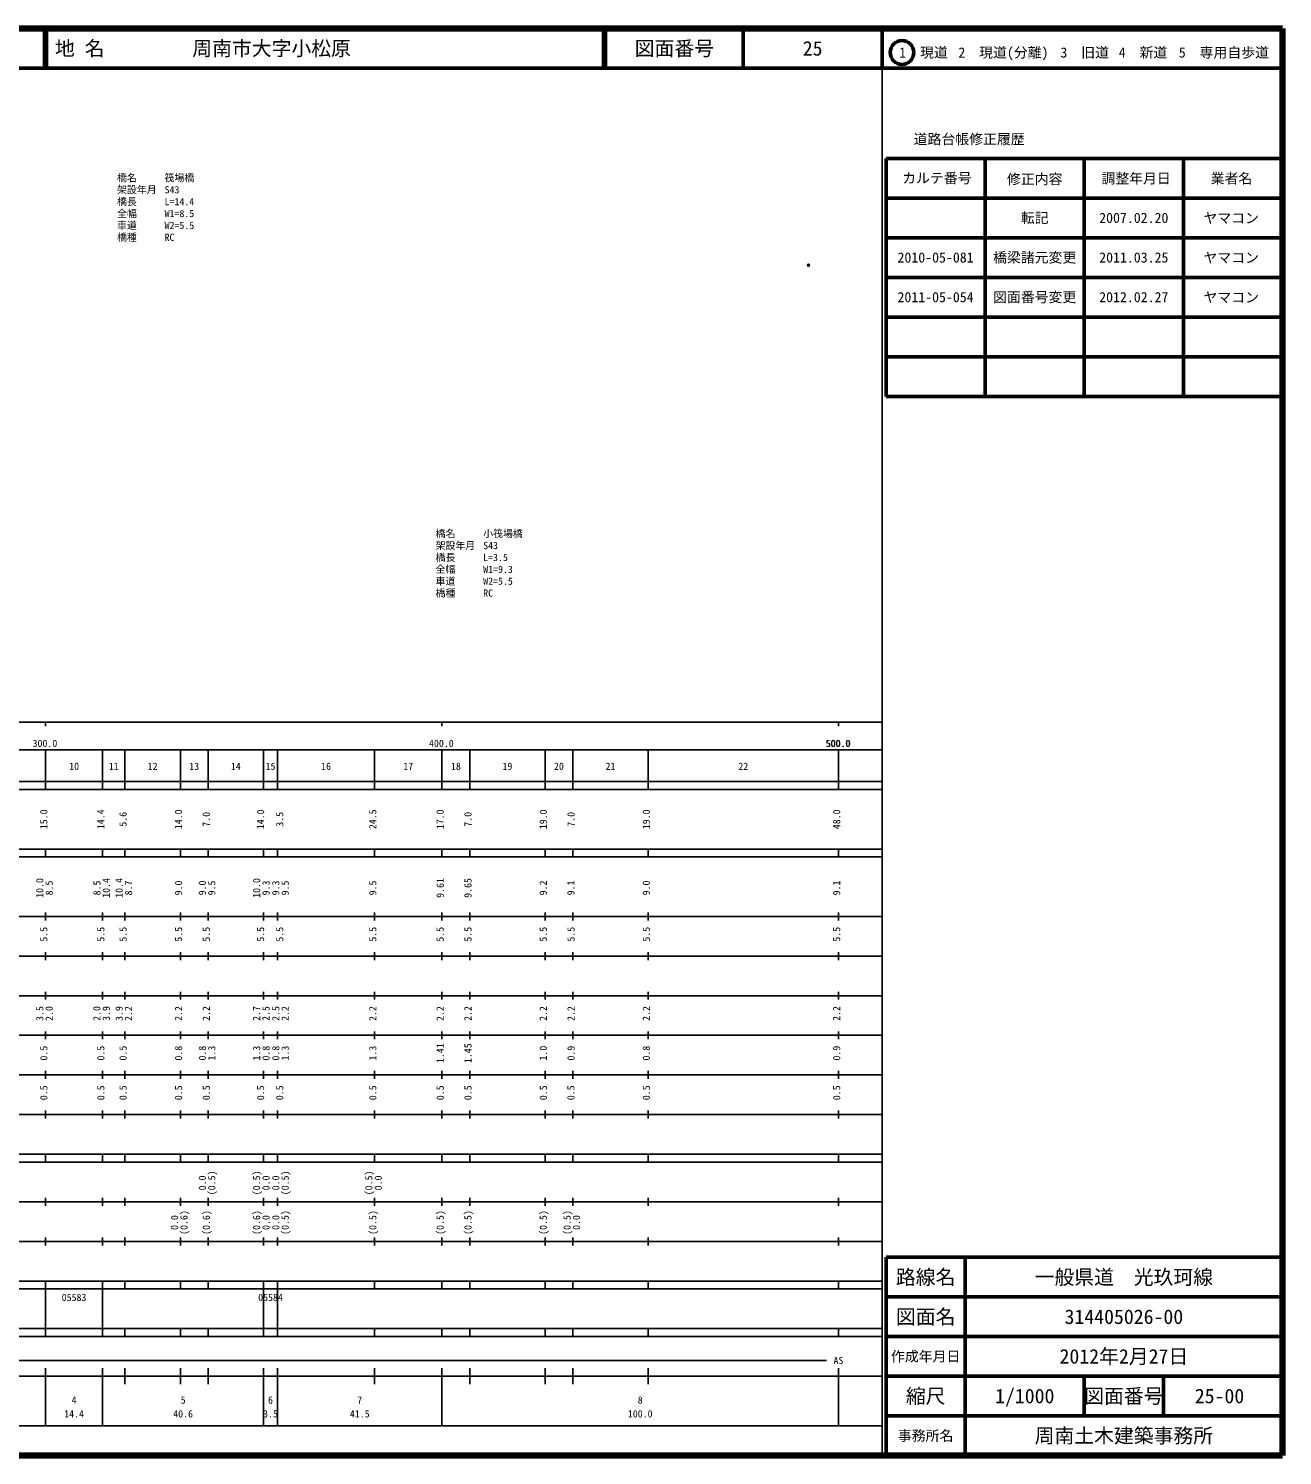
# Model space of a CAD drawing. Units: millimetres on the paper, with parts at other scales. Extents: x 40 to 680, y 20 to 380.
# Drawn here: x 363.7 to 680, y 20 to 380 of the extents above; entities that cross this region are included whole.
import ezdxf
from ezdxf.enums import TextEntityAlignment as Align

# ---------------------------------------------------------------- set-up
doc = ezdxf.new("R2010")
doc.units = ezdxf.units.MM
doc.header["$PDMODE"] = 32
doc.header["$PDSIZE"] = 0.5
for name, color, linetype in [('M-OTRS', 6, 'Continuous'), ('M-STR-HTXT', 7, 'Continuous'), ('M-TTL-TXT', 7, 'Continuous')]:
    doc.layers.add(name, color=color, linetype=linetype)
for name, color, linetype, lineweight in [('M-TTL', 2, 'Continuous', 140), ('M-TTL-BAND', 7, 'Continuous', 25), ('M-TTL-FRAM', 2, 'Continuous', 50), ('M-TTL-LINE', 7, 'Continuous', 50)]:
    doc.layers.add(name, color=color, linetype=linetype, lineweight=lineweight)
doc.styles.add('ＭＳ ゴシック', font='')
doc.styles.get('ＭＳ ゴシック').set_extended_font_data('MS Gothic')

msp = doc.modelspace()

# ---------------------------------------------------------------- linework, layer by layer
at = {"layer": 'M-OTRS'}
msp.add_point((560.451, 320.274), dxfattribs=at)
at = {"layer": 'M-TTL'}
for p, q in [((680, 380), (40, 380)), ((680, 20), (680, 380)), ((40, 20), (680, 20))]:
    msp.add_line(p, q, dxfattribs=at)
at = {"layer": 'M-TTL-BAND'}
for p, q in [((579, 20), (579, 370)), ((40, 205), (579, 205)), ((368, 205), (368, 204)), ((468, 205), (468, 204)), ((568, 205), (568, 204)), ((68, 198), (579, 198)), ((368, 188), (368, 198)), ((382.4, 188), (382.4, 198)), ((388, 188), (388, 198)), ((402, 188), (402, 198)), ((409, 188), (409, 198)), ((423, 188), (423, 198)), ((426.5, 188), (426.5, 198)), ((451, 188), (451, 198)), ((468, 188), (468, 198)), ((475, 188), (475, 198)), ((494, 188), (494, 198)), ((501, 188), (501, 198)), ((520, 188), (520, 198)), ((568, 188), (568, 198)), ((40, 190), (579, 190)), ((40, 188), (579, 188)), ((40, 173), (579, 173)), ((368, 171), (368, 173)), ((382.4, 171), (382.4, 173)), ((388, 171), (388, 173)), ((402, 171), (402, 173)), ((409, 171), (409, 173)), ((423, 171), (423, 173)), ((426.5, 171), (426.5, 173)), ((451, 171), (451, 173)), ((468, 171), (468, 173)), ((475, 171), (475, 173)), ((494, 171), (494, 173)), ((501, 171), (501, 173)), ((520, 171), (520, 173)), ((568, 171), (568, 173)), ((40, 171), (579, 171)), ((40, 156), (579, 156)), ((368, 155), (368, 157)), ((382.4, 155), (382.4, 157)), ((388, 155), (388, 157)), ((402, 155), (402, 157)), ((409, 155), (409, 157)), ((423, 155), (423, 157)), ((426.5, 155), (426.5, 157)), ((451, 155), (451, 157)), ((468, 155), (468, 157)), ((475, 155), (475, 157)), ((494, 155), (494, 157)), ((501, 155), (501, 157)), ((520, 155), (520, 157)), ((568, 155), (568, 157)), ((46, 146), (579, 146)), ((368, 145), (368, 147)), ((382.4, 145), (382.4, 147)), ((388, 145), (388, 147)), ((402, 145), (402, 147)), ((409, 145), (409, 147)), ((423, 145), (423, 147)), ((426.5, 145), (426.5, 147)), ((451, 145), (451, 147)), ((468, 145), (468, 147)), ((475, 145), (475, 147)), ((494, 145), (494, 147)), ((501, 145), (501, 147)), ((520, 145), (520, 147)), ((568, 145), (568, 147)), ((368, 135), (368, 137)), ((382.4, 135), (382.4, 137)), ((388, 135), (388, 137)), ((402, 135), (402, 137)), ((409, 135), (409, 137)), ((423, 135), (423, 137)), ((426.5, 135), (426.5, 137)), ((451, 135), (451, 137)), ((468, 135), (468, 137)), ((475, 135), (475, 137)), ((494, 135), (494, 137)), ((501, 135), (501, 137)), ((520, 135), (520, 137)), ((568, 135), (568, 137)), ((52, 136), (579, 136)), ((46, 126), (579, 126)), ((368, 125), (368, 127)), ((382.4, 125), (382.4, 127)), ((388, 125), (388, 127)), ((402, 125), (402, 127)), ((409, 125), (409, 127)), ((423, 125), (423, 127)), ((426.5, 125), (426.5, 127)), ((451, 125), (451, 127)), ((468, 125), (468, 127)), ((475, 125), (475, 127)), ((494, 125), (494, 127)), ((501, 125), (501, 127)), ((520, 125), (520, 127)), ((568, 125), (568, 127)), ((52, 116), (579, 116)), ((368, 115), (368, 117)), ((382.4, 115), (382.4, 117)), ((388, 115), (388, 117)), ((402, 115), (402, 117)), ((409, 115), (409, 117)), ((423, 115), (423, 117)), ((426.5, 115), (426.5, 117)), ((451, 115), (451, 117)), ((468, 115), (468, 117)), ((475, 115), (475, 117)), ((494, 115), (494, 117)), ((501, 115), (501, 117)), ((520, 115), (520, 117)), ((568, 115), (568, 117)), ((46, 106), (579, 106)), ((368, 105), (368, 107)), ((382.4, 105), (382.4, 107)), ((388, 105), (388, 107)), ((402, 105), (402, 107)), ((409, 105), (409, 107)), ((423, 105), (423, 107)), ((426.5, 105), (426.5, 107)), ((451, 105), (451, 107)), ((468, 105), (468, 107)), ((475, 105), (475, 107)), ((494, 105), (494, 107)), ((501, 105), (501, 107)), ((520, 105), (520, 107)), ((568, 105), (568, 107)), ((40, 96), (579, 96)), ((40, 94), (579, 94)), ((368, 94), (368, 96)), ((382.4, 94), (382.4, 96)), ((388, 94), (388, 96)), ((402, 94), (402, 96)), ((409, 94), (409, 96)), ((423, 94), (423, 96)), ((426.5, 94), (426.5, 96)), ((451, 94), (451, 96)), ((468, 94), (468, 96)), ((475, 94), (475, 96)), ((494, 94), (494, 96)), ((501, 94), (501, 96)), ((520, 94), (520, 96)), ((568, 94), (568, 96)), ((49, 84), (579, 84)), ((368, 83), (368, 85)), ((382.4, 83), (382.4, 85)), ((388, 83), (388, 85)), ((402, 83), (402, 85)), ((409, 83), (409, 85)), ((423, 83), (423, 85)), ((426.5, 83), (426.5, 85)), ((451, 83), (451, 85)), ((468, 83), (468, 85)), ((475, 83), (475, 85)), ((494, 83), (494, 85)), ((501, 83), (501, 85)), ((520, 83), (520, 85)), ((568, 83), (568, 85)), ((40, 74), (579, 74)), ((368, 73), (368, 75)), ((382.4, 73), (382.4, 75)), ((388, 73), (388, 75)), ((402, 73), (402, 75)), ((409, 73), (409, 75)), ((423, 73), (423, 75)), ((426.5, 73), (426.5, 75)), ((451, 73), (451, 75)), ((468, 73), (468, 75)), ((475, 73), (475, 75)), ((494, 73), (494, 75)), ((501, 73), (501, 75)), ((520, 73), (520, 75)), ((568, 73), (568, 75)), ((40, 64), (579, 64)), ((40, 62), (579, 62)), ((368, 62), (368, 64)), ((368, 52), (368, 62)), ((382.4, 62), (382.4, 64)), ((382.4, 52), (382.4, 62)), ((388, 62), (388, 64)), ((402, 62), (402, 64)), ((409, 62), (409, 64)), ((423, 62), (423, 64)), ((423, 52), (423, 62)), ((426.5, 62), (426.5, 64)), ((426.5, 52), (426.5, 62)), ((451, 62), (451, 64)), ((468, 62), (468, 64)), ((475, 62), (475, 64)), ((494, 62), (494, 64)), ((501, 62), (501, 64)), ((520, 62), (520, 64)), ((568, 62), (568, 64)), ((40, 52), (579, 52)), ((368, 50), (368, 52)), ((382.4, 50), (382.4, 52)), ((388, 50), (388, 52)), ((402, 50), (402, 52)), ((409, 50), (409, 52)), ((423, 50), (423, 52)), ((426.5, 50), (426.5, 52)), ((451, 50), (451, 52)), ((468, 50), (468, 52)), ((475, 50), (475, 52)), ((494, 50), (494, 52)), ((501, 50), (501, 52)), ((520, 50), (520, 52)), ((568, 50), (568, 52)), ((40, 50), (579, 50)), ((71, 44), (565, 44)), ((40, 40), (579, 40)), ((368, 27.5), (368, 42)), ((382.4, 27.5), (382.4, 42)), ((388, 38), (388, 42)), ((402, 38), (402, 42)), ((409, 38), (409, 42)), ((423, 27.5), (423, 42)), ((426.5, 27.5), (426.5, 42)), ((451, 38), (451, 42)), ((468, 27.5), (468, 42)), ((475, 38), (475, 42)), ((494, 38), (494, 42)), ((501, 38), (501, 42)), ((520, 38), (520, 42)), ((568, 27.5), (568, 42)), ((68, 27.5), (579, 27.5))]:
    msp.add_line(p, q, dxfattribs=at)
at = {"layer": 'M-TTL-FRAM'}
for p, q in [((580, 347.197), (580, 287.197)), ((580, 347.197), (680, 347.197)), ((580, 287.197), (680, 287.197)), ((680, 70), (580, 70)), ((580, 70), (580, 20))]:
    msp.add_line(p, q, dxfattribs=at)
at = {"layer": 'M-TTL-LINE'}
for p, q in [((367.75, 380), (367.75, 370)), ((368.25, 380), (368.25, 370)), ((508.747, 380), (508.747, 370)), ((509.247, 380), (509.247, 370)), ((543.997, 380), (543.997, 370)), ((579, 380), (579, 370)), ((40, 370), (680, 370)), ((605, 347.197), (605, 287.197)), ((630, 347.197), (630, 287.197)), ((655, 347.197), (655, 287.197)), ((580, 337.197), (680, 337.197)), ((580, 327.197), (680, 327.197)), ((580, 317.197), (680, 317.197)), ((580, 307.197), (680, 307.197)), ((580, 297.197), (680, 297.197)), ((600, 70), (600, 20)), ((680, 60), (580, 60)), ((680, 50), (580, 50)), ((680, 40), (580, 40)), ((630, 40), (630, 30)), ((650, 40), (650, 30)), ((680, 30), (580, 30))]:
    msp.add_line(p, q, dxfattribs=at)
msp.add_circle((584.031, 373.958), 3, dxfattribs=at)

# ---------------------------------------------------------------- texts
at = {"layer": 'M-STR-HTXT', "style": 'ＭＳ ゴシック'}
for s, p in [('橋名', (386.026, 340.872)), ('筏場橋', (398.026, 340.872)), ('架設年月', (386.026, 337.872)), ('S43', (398.026, 337.872)), ('橋長', (386.026, 334.872)), ('L=14.4', (398.026, 334.872)), ('全幅', (386.026, 331.872)), ('車道', (386.026, 328.872)), ('W1=8.5', (398.026, 331.872)), ('W2=5.5', (398.026, 328.872)), ('橋種', (386.026, 325.872)), ('RC', (398.026, 325.872)), ('橋名', (466.387, 251.105)), ('小筏場橋', (478.387, 251.105)), ('架設年月', (466.387, 248.105)), ('S43', (478.387, 248.105)), ('橋長', (466.387, 245.105)), ('L=3.5', (478.387, 245.105)), ('全幅', (466.387, 242.105)), ('車道', (466.387, 239.105)), ('W1=9.3', (478.387, 242.105)), ('W2=5.5', (478.387, 239.105)), ('橋種', (466.387, 236.105)), ('RC', (478.387, 236.105))]:
    msp.add_text(s, height=1.833, dxfattribs=at).set_placement(p, align=Align.BOTTOM_LEFT)
at = {"layer": 'M-TTL-BAND', "style": 'ＭＳ ゴシック'}
for s, p in [('300.0', (367.844, 198.195)), ('400.0', (467.844, 198.195)), ('500.0', (567.844, 198.195)), ('500.0', (568, 198.195)), ('10', (375.2, 192.405)), ('11', (385.2, 192.405)), ('12', (395, 192.405)), ('13', (405.5, 192.405)), ('14', (416, 192.405)), ('15', (424.75, 192.405)), ('16', (438.75, 192.405)), ('17', (459.5, 192.405)), ('18', (471.5, 192.405)), ('19', (484.5, 192.405)), ('20', (497.5, 192.405)), ('21', (510.5, 192.405)), ('22', (544, 192.405)), ('AS', (568, 42.5)), ('4', (375.2, 32.523)), ('5', (402.7, 32.523)), ('6', (424.75, 32.523)), ('7', (447.25, 32.523)), ('8', (518, 32.523)), ('14.4', (375.2, 29.033)), ('40.6', (402.7, 29.033)), ('3.5', (424.75, 29.033)), ('41.5', (447.25, 29.033)), ('100.0', (518, 29.033))]:
    msp.add_text(s, height=1.833, dxfattribs=at).set_placement(p, align=Align.BOTTOM_CENTER)
for s, p in [('15.0', (369, 180.5)), ('14.4', (383.4, 180.5)), ('5.6', (389, 180.5)), ('14.0', (403, 180.5)), ('7.0', (410, 180.5)), ('14.0', (423.689, 180.5)), ('3.5', (428.527, 180.5)), ('24.5', (452, 180.5)), ('17.0', (469, 180.5)), ('7.0', (476, 180.5)), ('19.0', (495, 180.5)), ('7.0', (502, 180.5)), ('19.0', (521, 180.5)), ('48.0', (569, 180.5)), ('10.0', (368, 163.174)), ('8.5', (370.37, 163.174)), ('8.5', (382.4, 163.174)), ('10.4', (384.77, 163.174)), ('10.4', (388, 163.174)), ('8.7', (390.37, 163.174)), ('9.0', (403, 163.174)), ('9.0', (409, 163.174)), ('9.5', (411.37, 163.174)), ('10.0', (422.689, 163.174)), ('9.3', (425.059, 163.174)), ('9.3', (427.527, 163.174)), ('9.5', (429.897, 163.174)), ('9.5', (452, 163.174)), ('9.61', (469, 163.174)), ('9.65', (476, 163.174)), ('9.2', (495, 163.174)), ('9.1', (501.971, 163.174)), ('9.0', (521, 163.174)), ('9.1', (569, 163.174)), ('5.5', (369, 151.5)), ('5.5', (383.4, 151.5)), ('5.5', (389, 151.5)), ('5.5', (403, 151.5)), ('5.5', (410, 151.5)), ('5.5', (423.689, 151.5)), ('5.5', (428.527, 151.5)), ('5.5', (452, 151.5)), ('5.5', (469, 151.5)), ('5.5', (476, 151.5)), ('5.5', (495, 151.5)), ('5.5', (502, 151.5)), ('5.5', (521, 151.5)), ('5.5', (569, 151.5)), ('3.5', (368, 131.5)), ('2.0', (370.37, 131.5)), ('2.0', (382.4, 131.5)), ('3.9', (384.77, 131.5)), ('3.9', (388, 131.5)), ('2.2', (390.37, 131.5)), ('2.2', (403, 131.5)), ('2.2', (410, 131.5)), ('2.7', (422.689, 131.5)), ('2.5', (425.059, 131.5)), ('2.5', (427.527, 131.5)), ('2.2', (429.897, 131.5)), ('2.2', (452, 131.5)), ('2.2', (469, 131.5)), ('2.2', (476, 131.5)), ('2.2', (495, 131.5)), ('2.2', (502, 131.5)), ('2.2', (521, 131.5)), ('2.2', (569, 131.5)), ('0.5', (369, 121.5)), ('0.5', (383.4, 121.5)), ('0.5', (389, 121.5)), ('0.8', (403, 121.5)), ('0.8', (409, 121.5)), ('1.3', (411.37, 121.5)), ('1.3', (422.689, 121.5)), ('0.8', (425.059, 121.5)), ('0.8', (427.527, 121.5)), ('1.3', (429.897, 121.5)), ('1.3', (452, 121.5)), ('1.41', (469, 121.5)), ('1.45', (476, 121.5)), ('1.0', (495, 121.5)), ('0.9', (502, 121.5)), ('0.8', (521, 121.5)), ('0.9', (569, 121.5)), ('0.5', (369, 111.5)), ('0.5', (383.4, 111.5)), ('0.5', (389, 111.5)), ('0.5', (403, 111.5)), ('0.5', (410, 111.5)), ('0.5', (423.689, 111.5)), ('0.5', (428.527, 111.5)), ('0.5', (452, 111.5)), ('0.5', (469, 111.5)), ('0.5', (476, 111.5)), ('0.5', (495, 111.5)), ('0.5', (501.971, 111.5)), ('0.5', (521, 111.5)), ('0.5', (569, 111.5)), ('0.0', (409, 88.764)), ('(0.5)', (411.37, 88.764)), ('(0.5)', (422.689, 88.764)), ('0.0', (425.059, 88.764)), ('0.0', (427.527, 88.764)), ('(0.5)', (429.897, 88.764)), ('(0.5)', (451, 88.764)), ('0.0', (453.37, 88.764)), ('0.0', (402, 78.764)), ('(0.6)', (404.37, 78.764)), ('(0.6)', (410, 78.764)), ('(0.6)', (422.689, 78.764)), ('0.0', (425.059, 78.764)), ('0.0', (427.527, 78.764)), ('(0.5)', (429.897, 78.764)), ('(0.5)', (452, 78.764)), ('(0.5)', (469, 78.764)), ('(0.5)', (476, 78.764)), ('(0.5)', (495, 78.764)), ('(0.5)', (501, 78.764)), ('0.0', (503.37, 78.764))]:
    msp.add_text(s, height=1.833, rotation=90, dxfattribs=at).set_placement(p, align=Align.BOTTOM_CENTER)
for s, p in [('05583', (372.075, 58.405)), ('05584', (421.625, 58.405))]:
    msp.add_text(s, height=1.833, dxfattribs=at).set_placement(p, align=Align.BOTTOM_LEFT)
at = {"layer": 'M-TTL-TXT', "style": 'ＭＳ ゴシック'}
for s, p in [('地 名', (370.38, 375)), ('周南市大字小松原', (405.024, 375))]:
    msp.add_text(s, height=3.666, dxfattribs=at).set_placement(p, align=Align.MIDDLE_LEFT)
for s, height, p in [('図面番号', 3.666, (526.622, 375)), ('25', 3.666, (561.497, 375)), ('1\u3000現道', 2.566, (589.448, 373.958)), ('2\u3000現道(分離)', 2.566, (609.619, 373.958)), ('3\u3000旧道', 2.566, (630.121, 373.958)), ('4\u3000新道', 2.566, (644.824, 373.958)), ('5\u3000専用自歩道', 2.566, (665.228, 373.958)), ('道路台帳修正履歴', 2.566, (600.968, 352.113)), ('カルテ番号', 2.566, (592.839, 342.277)), ('修正内容', 2.566, (617.509, 342.023)), ('調整年月日', 2.566, (643.089, 342.197)), ('業者名', 2.566, (667.134, 342.197)), ('転記', 2.566, (617.5, 332.245)), ('2007.02.20', 2.566, (642.5, 332.245)), ('ヤマコン', 2.566, (667.077, 332.189)), ('2010-05-081', 2.566, (592.5, 322.245)), ('橋梁諸元変更', 2.566, (617.5, 322.245)), ('2011.03.25', 2.566, (642.5, 322.245)), ('ヤマコン', 2.566, (667.077, 322.189)), ('2011-05-054', 2.566, (592.5, 312.245)), ('図面番号変更', 2.566, (617.5, 312.245)), ('2012.02.27', 2.566, (642.5, 312.245)), ('ヤマコン', 2.566, (667.077, 312.189)), ('路線名', 3.666, (590, 65)), ('路線名', 3.666, (590, 65)), ('一般県道\u3000光玖珂線', 3.666, (640, 65)), ('図面名', 3.666, (590, 55)), ('図面名', 3.666, (590, 55)), ('314405026-00', 3.666, (640, 55)), ('2012年2月27日', 3.666, (640, 45)), ('作成年月日', 2.566, (590, 45)), ('作成年月日', 2.566, (590, 45)), ('縮尺', 3.666, (590, 35)), ('縮尺', 3.666, (590, 35)), ('1/1000', 3.666, (615, 35)), ('図面番号', 3.666, (640, 35)), ('図面番号', 3.666, (640, 35)), ('25-00', 3.666, (664.125, 35)), ('事務所名', 2.566, (590, 25)), ('事務所名', 2.566, (590, 25)), ('周南土木建築事務所', 3.666, (640, 25))]:
    msp.add_text(s, height=height, dxfattribs=at).set_placement(p, align=Align.MIDDLE_CENTER)

doc.saveas('drawing.dxf')
